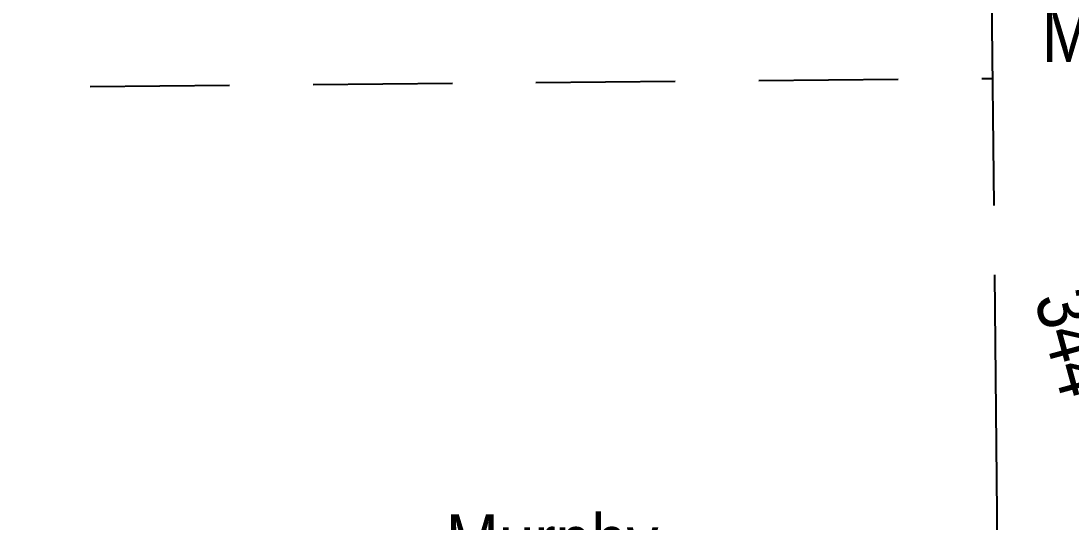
# Model space of a CAD drawing. Extents: x 538089 to 546766, y 6046620 to 6052605.
# Drawn here: x 545360.6 to 545549, y 6052011.8 to 6052101.8 of the extents above; entities that cross this region are included whole.
import ezdxf

# ---------------------------------------------------------------- set-up
doc = ezdxf.new("R2010")
doc.units = 0
doc.header["$LTSCALE"] = 5
doc.linetypes.add('foc-LSD', pattern=[8, 5, -3])
doc.linetypes.add('foc-UNSURVEYED', pattern=[12.5, 10, -2.5])
doc.layers.add('C-AR-T', color=13, linetype='Continuous', lineweight=9)
for name, color, linetype in [('L-BD', 7, 'Continuous'), ('L-MON', 1, 'Continuous'), ('L-SECTION-LSD', 7, 'foc-LSD'), ('L-USEC', 7, 'foc-UNSURVEYED')]:
    doc.layers.add(name, color=color, linetype=linetype)
doc.styles.add('80CG', font='ARIALN.TTF', dxfattribs={"height": 10})
doc.styles.add('80L', font='ARIALN.TTF', dxfattribs={"height": 10})
doc.dimstyles.new('Compass 5 000', dxfattribs={"dimscale": 5, "dimtxt": 9, "dimasz": 2, "dimexe": 0.2, "dimexo": 0.0625, "dimgap": 0.5, "dimtad": 0, "dimtih": 1, "dimtoh": 1, "dimzin": 0, "dimdsep": 46, "dimtxsty": '80CG', "dimcen": 0.1, "dimse1": 1, "dimse2": 1, "dimclrd": 256, "dimclrt": 256, "dimaunit": 1, "dimadec": 4, "dimazin": 0, "dimtfac": 0.06, "dimtofl": 0, "dimtmove": 0, "dimatfit": 1, "dimfxl": 0.2, "dimtolj": 1, "dimtzin": 0, "dimlwd": -1, "dimarcsym": 0})

# ---------------------------------------------------------------- blocks, each defined once
blk = doc.blocks.new('*D626')
at = {"layer": 'C-AR-T', "transparency": 16777216}
for p, q in [((545512.91, 6051981.73), (545502.91, 6051981.73)), ((545522.57, 6051945.59), (545512.91, 6051981.73)), ((545529.02, 6051921.43), (545531.61, 6051911.77))]:
    blk.add_line(p, q, dxfattribs=at)
for points in [[(545524.18, 6051946.02), (545520.96, 6051945.16), (545525.15, 6051935.93)], [(545530.63, 6051921.86), (545527.41, 6051921), (545526.44, 6051931.09)]]:
    blk.add_solid(points, dxfattribs=at)
at = {"layer": 'C-AR-T', "transparency": 16777216, "insert": (545455.89, 6051981.73), "char_height": 10, "attachment_point": 5, "style": '80CG', "bg_fill": 3, "box_fill_scale": 1.1, "bg_fill_color": 256, "bg_fill_true_color": 13158600, "bg_fill_transparency": 0}
blk.add_mtext('\\A1;Murphy\\P5.00 A/R\\PLOC 220512\\P(To Be Amended)', dxfattribs=at)

msp = doc.modelspace()

# ---------------------------------------------------------------- linework, layer by layer
at = {"layer": 'L-SECTION-LSD'}
msp.add_line((545133.011, 6052087.909), (545534.91, 6052091.542), dxfattribs=at)
at = {"layer": 'L-USEC'}
msp.add_line((545530.865, 6052493.71), (545538.955, 6051689.375), dxfattribs=at)

# ---------------------------------------------------------------- next in the draw order: texts
at = {"layer": 'L-BD', "insert": (545569.749, 6052046.73), "char_height": 9.99479, "width": 31.48252, "attachment_point": 2, "rotation": 285.3576, "line_spacing_factor": 0.9, "style": '80L', "bg_fill": 3, "box_fill_scale": 1.15, "bg_fill_color": 256, "bg_fill_true_color": 256, "bg_fill_transparency": 0}
msp.add_mtext('137.60 344°', dxfattribs=at)
at = {"layer": 'L-MON', "insert": (545538.981, 6052119.482), "char_height": 9.99475, "attachment_point": 1, "line_spacing_factor": 0.900003, "style": '80L', "bg_fill": 3, "box_fill_scale": 1.15, "bg_fill_color": 256, "bg_fill_true_color": 256, "bg_fill_transparency": 0}
msp.add_mtext_dynamic_manual_height_columns('\\pi1.0727;Fd.I.\\P\\pi4.7884;Mp.', width=22.04398, gutter_width=49.974, heights=[0], dxfattribs=at)

# ---------------------------------------------------------------- next in the draw order: dimensions: what is measured, and where the dimension line sits
at = {"layer": 'C-AR-T', "color": 6}
dim = msp.add_linear_dim(base=(545525.149, 6051935.928), p1=(545509.292, 6051926.504), p2=(545507.998, 6051931.343), angle=104.96434, text='Murphy\\P5.00 A/R\\PLOC 220512\\P(To Be Amended)', dimstyle='Compass 5 000', override={"dimtfill": 1}, dxfattribs=at)
dim.commit()
dim.dimension.update_dxf_attribs({"geometry": '*D626', "text_midpoint": (545455.89, 6051981.734), "dimtype": 161})

doc.saveas('drawing.dxf')
